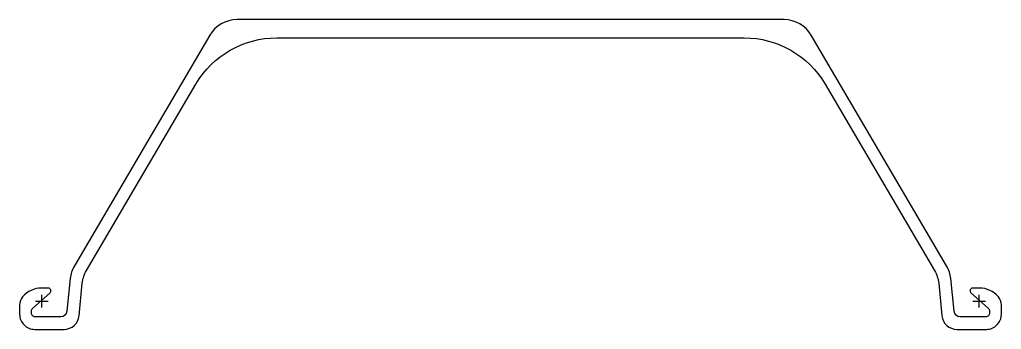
# Model space of a CAD drawing. Header units: millimetres. Extents: x -18 to 768, y -23 to 225.
import ezdxf

# ---------------------------------------------------------------- set-up
doc = ezdxf.new("R2010")
doc.units = ezdxf.units.MM
doc.header["$LTSCALE"] = 0.2

msp = doc.modelspace()

# ---------------------------------------------------------------- linework, layer by layer
at = {"flags": 128}
msp.add_lwpolyline([(156, 225, 0.265863), (134.45, 212.67), (26.04, 28.23, 0.108349), (22.72, 18.05), (20.11, -8, -0.385312), (15.14, -12.5), (-5.25, -12.5, -0.414214), (-8.25, -9.5), (-8.25, -7.87, -0.212557), (-7.26, -5.64), (6.55, 6.79, 0.687281), (5.12, 10.5), (-0.15, 10.5, 0.219232), (-15.35, 3.5, 0.17875), (-17.75, -3), (-17.75, -10.5, 0.414214), (-5.75, -22.5), (17.85, -22.5, 0.385312), (29.79, -11.69), (32.39, 14.32, -0.108349), (35.72, 24.5), (123.3, 173.5, -0.265863), (187.96, 210.5), (562.04, 210.5, -0.265863), (626.7, 173.5), (714.28, 24.5, -0.108349), (717.61, 14.32), (720.21, -11.69, 0.385312), (732.15, -22.5), (755.75, -22.5, 0.414214), (767.75, -10.5), (767.75, -3, 0.17875), (765.35, 3.5, 0.219232), (750.15, 10.5), (744.88, 10.5, 0.687281), (743.45, 6.79), (757.26, -5.64, -0.212557), (758.25, -7.87), (758.25, -9.5, -0.414214), (755.25, -12.5), (734.86, -12.5, -0.385312), (729.89, -8), (727.28, 18.05, 0.108349), (723.96, 28.23), (615.55, 212.67, 0.265863), (594, 225)], format="xyb", close=True, dxfattribs=at)
at = {"layer": 'DEFPOINTS'}
for p, q in [((-5, 0), (5, 0)), ((0, -5), (0, 5)), ((0, -5), (0, 5)), ((745, 0), (755, 0)), ((750, -5), (750, 5))]:
    msp.add_line(p, q, dxfattribs=at)

doc.saveas('drawing.dxf')
